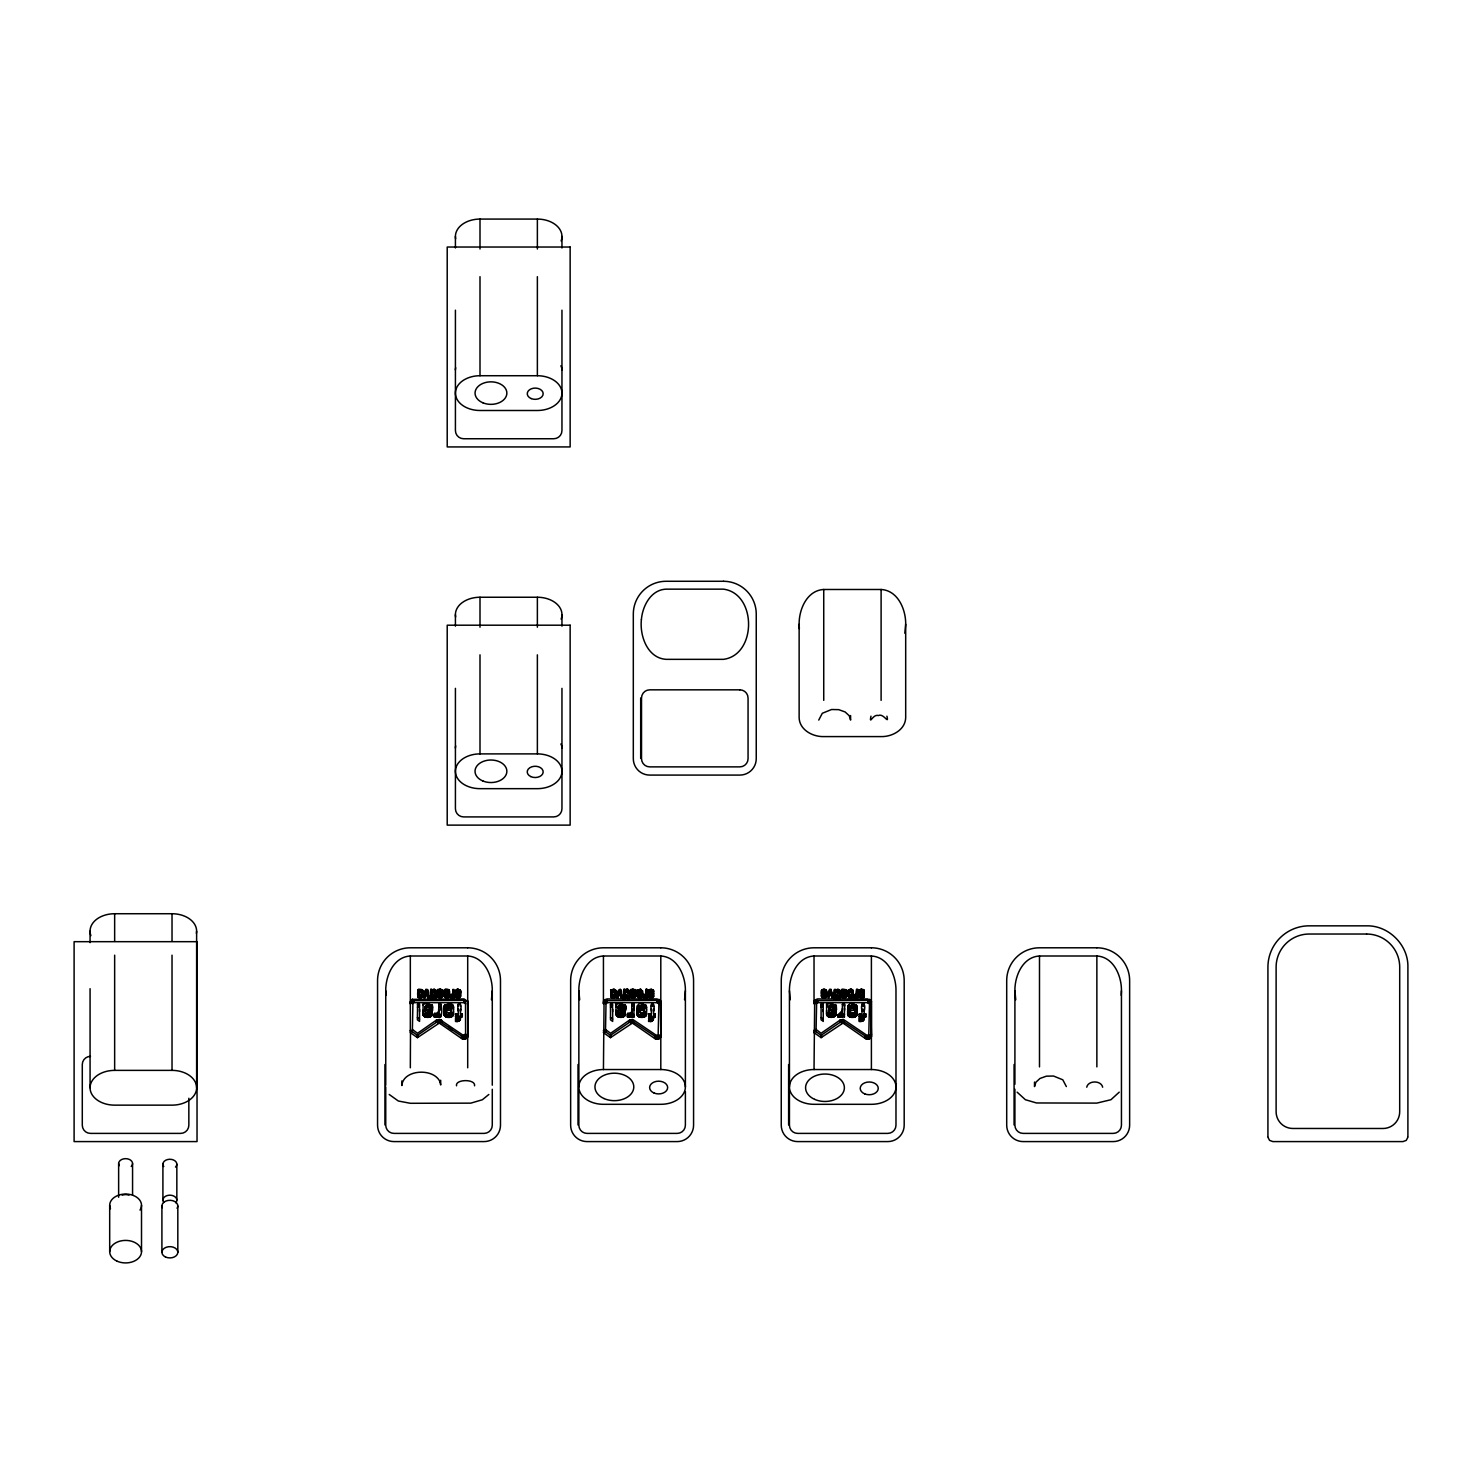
<?xml version="1.0" encoding="UTF-8"?>
<svg xmlns="http://www.w3.org/2000/svg" width="1482" height="1482" viewBox="0 0 1482 1482"><rect width="100%" height="100%" fill="white"/><g stroke="black" fill="none" stroke-linecap="round" stroke-linejoin="round"><path stroke-width="1.5" d="M412.348 1031.713L412.978 1000.628L464.051 1000.35L465.774 1001.536M430.669 989.402L430.632 994.718L430.632 992.384C431.318 1007.964 432.225 991.217 430.688 989.383L431.818 989.42L431.818 994.181L431.688 989.365M452.862 997.071L453.992 997.664C455.104 989.291 452.251 985.975 452.751 995.941M467.738 1001.202L467.756 1036.789L466.46 1038.456L461.532 1038.437L439.32 1023.08L417.424 1037.641L410.329 1032.621L410.329 1001.573L412.015 999.368L463.996 998.924L467.775 1001.573M578.851 1086.917L578.851 990.773C578.61 976.008 586.631 956.909 603.433 956.001L660.805 956.001C677.589 956.909 685.61 976.008 685.388 990.773L685.388 1086.917A24.583 17.376 0 0 1 660.805 1104.312L603.433 1104.312A24.583 17.376 0 0 1 578.851 1086.917A24.583 17.376 0 0 1 603.433 1069.541L604.082 1000.091L606.953 998.924L657.1 998.924L660.879 1001.573M623.774 989.402L623.737 994.718L623.737 992.384C624.422 1007.964 625.33 991.217 623.792 989.383L624.904 989.42L624.922 994.181L624.904 989.42M645.967 997.071C649.95 1000.239 645.281 978.694 645.948 995.589M660.842 1001.202L660.842 1036.789L659.564 1038.456L654.636 1038.437L632.425 1023.08L610.51 1037.641L603.433 1032.621M814.026 1069.541L871.397 1069.541A24.583 17.376 0 0 1 895.98 1086.917A24.583 17.376 0 0 1 871.397 1104.312L814.026 1104.312A24.583 17.376 0 0 1 789.443 1086.917A24.583 17.376 0 0 1 814.026 1069.541L814.692 1000.091L817.545 998.924L867.692 998.924L871.472 1001.573M816.045 1031.713L816.675 1000.628L867.748 1000.35L869.471 1001.536M835.385 989.365L835.515 994.181C836.83 987.253 832.773 988.605 834.329 994.718L834.329 992.384L834.347 997.627L835.737 997.201M856.559 997.071L857.689 997.664L857.726 989.402L856.633 989.383L856.559 991.791L857.726 991.736L857.726 989.402M871.435 1001.202L871.453 1036.789L870.156 1038.456L865.229 1038.437L843.017 1023.08L821.121 1037.641L814.026 1032.621M448.305 992.792C441.969 990.717 447.49 997.497 448.305 993.348M852.002 992.792C845.666 990.717 851.187 997.497 852.002 993.348M437.653 990.254C439.839 986.567 447.064 993.329 438.839 993.088M630.758 990.254C633.888 986.734 639.224 993.255 631.943 993.755M841.35 990.254C844.481 986.734 849.834 993.255 842.536 993.755M449.491 994.941C450.584 998.386 444.026 998.887 444.248 995.589M449.491 992.625C450.584 996.071 444.026 996.571 444.248 993.273M458.309 1011.15C455.956 1000.961 463.144 1001.424 460.457 1011.243L460.457 1008.927L460.476 1014.355M459.476 992.699C457.864 995.626 452.399 993.885 459.698 995.107C463.032 992.329 457.697 986.141 455.4 990.958M642.595 994.941C643.688 998.386 637.112 998.887 637.353 995.589M642.595 992.625C643.688 996.071 637.112 996.571 637.353 993.273M651.413 1011.15C649.06 1000.961 656.248 1001.424 653.562 1011.243L653.562 1008.927L653.581 1014.355M652.562 992.699L651.765 994.644L648.616 994.329L652.802 995.107L653.766 993.644L652.802 991.94M853.187 992.625C854.447 996.923 845.574 995.923 848.538 992.18M862.005 1011.15C859.653 1000.961 866.859 1001.424 864.154 1011.243L864.154 1008.927L864.173 1014.355M863.172 992.699L862.357 994.644L859.208 994.329L863.654 994.941L864.339 993.144L863.117 991.81M422.87 1004.833C428.613 1000.554 440.376 1009.613 425.056 1010.891M438.653 1011.02C438.172 1014.837 431.762 1011.502 434.282 1017.06L438.561 1015.615L438.672 1008.557M452.862 991.643C455.789 996.145 448.361 999.294 452.177 996.645M615.975 1007.149L617.883 1006.204M615.975 1004.833C621.718 1000.554 633.481 1009.613 618.161 1010.891M631.758 1008.557L631.74 1013.336L627.368 1014.744C626.867 1011.724 631.906 1014.466 631.74 1011.02M645.967 991.643C646.43 994.329 641.576 996.608 645.911 994.515M826.567 1007.149L828.475 1006.204M826.567 1004.833C832.328 1000.554 844.073 1009.613 828.753 1010.891M841.961 1014.429L842.369 1008.557M856.54 995.589L856.633 989.383L856.596 997.645M856.559 991.643C856.8 994.589 852.372 996.312 856.559 994.644M417.628 995.682C421.314 1003.592 426.89 987.197 417.628 992.255M610.732 992.255C624.015 989.717 602.211 990.884 614.493 989.402C620.087 992.125 612.122 999.035 610.732 993.366M826.586 993.014L824.122 995.459L821.324 993.366M434.634 996.367C430.91 997.201 436.079 999.257 434.596 995.367C431.595 996.182 437.283 990.791 433.207 989.661M627.72 996.367L626.219 997.238L627.72 997.794M838.33 996.367L836.811 997.238L838.33 997.794M417.387 1007.149C420.091 1007.278 419.925 1001.832 417.387 1004.833M610.473 1007.149C613.196 1007.334 612.881 1001.813 610.473 1004.833M821.084 1007.149L823.232 1006.352L823.066 1003.907L821.084 1004.833M434.634 998.386L435.801 998.738M435.801 996.423L434.634 996.071M627.72 998.386L628.905 998.738M628.905 996.423L627.72 996.071M838.33 998.386L839.497 998.738M839.497 996.423L838.33 996.071M438.672 1006.834L440.821 1006.352L440.839 1010.242M438.672 1004.518C442.803 1000.609 442.71 1021.246 438.672 1016.411M443.878 1013.447C443.433 1018.819 454.029 1018.764 453.492 1013.373M453.492 1011.057C454.14 1016.671 442.933 1016.189 444.081 1011.132M460.457 1017.93C461.68 1020.987 454.844 1023.136 455.771 1020.227M460.457 1015.615C459.05 1021.079 453.566 1019.394 458.309 1015.355M631.758 1006.834L631.962 1003.907L633.907 1004.036L633.944 1010.242M646.597 1013.373C647.134 1018.764 636.538 1018.801 636.982 1013.447M646.597 1011.057C634.037 1028.601 634.722 990.384 646.597 1007.63M653.562 1015.615C653.877 1025.674 645.059 1021.228 651.413 1015.355M653.377 1019.394L653.562 1017.93M842.369 1004.518L844.518 1004.036L844.555 1010.242M857.189 1013.373C857.726 1018.764 847.167 1018.819 847.574 1013.447M857.189 1011.057C844.647 1028.545 845.24 990.421 857.189 1007.63M864.154 1015.615C862.691 1021.079 857.059 1019.431 862.005 1015.355M864.154 1017.93C865.877 1021.876 856.374 1022.302 860.32 1020.209M446.026 1013.91L446.063 1010.224L451.306 1010.261L451.306 1012.688L446.063 1012.539L445.878 1016.837M639.168 1010.224L639.168 1012.539L644.392 1012.577L644.392 1010.261L639.168 1010.224L640.984 1013.614L643.558 1013.225L644.411 1011.261M854.892 1016.967L855.003 1010.261L849.76 1010.224L851.576 1013.614L854.169 1013.225L855.003 1011.261M614.789 993.348C613.974 997.497 608.546 990.717 614.789 992.792C618.716 997.497 611.103 999.739 610.732 995.682M641.41 995.663L640.557 996.96L638.761 996.571M641.41 993.348C635.093 999.331 641.984 983.863 641.169 997.627M825.381 993.348C824.492 997.534 819.157 990.698 825.381 992.792C829.235 997.479 821.769 999.739 821.324 995.682M852.002 991.773L847.945 992.255M438.839 993.755C437.134 986.364 445.674 992.625 438.876 992.236M455.511 1016.374L458.309 1015.874M455.511 1014.058L458.309 1013.558L458.309 1008.834M631.943 991.439C634 987.716 636.408 992.792 632.036 993.088M648.616 1016.374L651.283 1016.004M648.616 1014.058L651.395 1013.558L651.413 1008.834M842.536 991.439C844.61 987.716 847.019 992.792 842.628 993.088M859.208 1016.374L861.709 1016.041M859.208 1014.058L862.005 1013.558L862.005 1008.834M443.878 1012.262L443.952 1011.206M443.878 1009.946L445.508 1006.76M636.982 1012.262L637.056 1011.206M636.982 1009.946L638.131 1007.075M847.574 1012.262L847.611 1011.243M847.574 1009.946L847.778 1008.816L855.003 1008.371M417.628 994.57L417.628 993.366M425.056 1007.575C428.076 1000.072 434.448 1011.836 425.075 1008.964M435.801 998.071C440.135 995.811 430.984 981.936 434.634 993.385M444.248 992.255L448.305 991.773L449.491 994.07M618.161 1007.575C621.347 999.979 627.349 1012.113 618.161 1008.816M628.905 998.071C633.055 995.885 624.218 981.844 627.72 993.385M637.353 994.57L637.742 996.997M637.353 992.255C644.337 993.94 640.724 988.049 637.501 990.921L637.39 996.33M821.324 992.255C828.419 993.959 824.622 988.012 821.38 990.847C821.991 988.327 827.178 988.827 826.586 991.736M828.753 1007.575C831.773 1000.072 838.145 1011.836 828.771 1008.964M839.497 998.071L839.534 994.737C842.017 987.809 833.662 988.513 838.33 993.385M847.945 994.57L849.316 997.608L853.187 996.126M631.943 995.404L630.832 991.699L634.889 993.681M440.839 1014.485L438.672 1014.096M633.944 1014.485L631.758 1014.096M631.758 1016.411L633.944 1016.8M844.555 1016.8L842.369 1016.411M844.555 1014.485L842.369 1014.096M421.685 994.348L421.666 993.218M451.306 1011.261L449.176 1013.669L446.026 1011.595M626.293 991.847L628.516 992.069L628.905 994.2L628.831 990.272M818.749 720.085L822.306 713.287L831.587 709.508L838.738 709.656L845.111 711.953L849.186 715.695L850.594 720.085L850.594 715.565M836.904 991.847L839.108 992.069L839.497 994.2L839.423 990.272M836.885 994.755L836.978 997.682L838.312 989.439M1086.732 1087.214C1088.103 1080.23 1101.293 1080.23 1102.664 1087.214M385.746 1085.194L385.746 990.773C385.524 976.008 393.545 956.909 410.329 956.001L467.701 956.001C484.503 956.909 492.524 976.008 492.283 990.773L492.283 1085.194M456.53 1085.806C455.011 1079.063 475.796 1078.766 474.555 1085.806M492.283 990.773L491.45 999.757M685.388 990.773L684.554 999.757M799.131 624.255C798.909 609.491 806.93 590.392 823.733 589.484L881.105 589.484C897.888 590.392 905.91 609.491 905.687 624.255L905.687 717.751C905.28 729.941 892.034 736.906 881.049 736.591L823.77 736.591C812.784 736.906 799.539 729.941 799.131 717.751L799.131 624.255L799.354 628.794M789.443 1086.917L789.443 990.773C789.221 976.008 797.242 956.909 814.026 956.001L871.397 956.001C888.2 956.909 896.221 976.008 895.98 990.773L895.98 1125.208A8.188 8.188 0 0 1 887.792 1133.397L797.649 1133.397A8.188 8.188 0 0 1 789.443 1125.208L789.443 1091.512M905.687 624.255L904.854 633.259M1014.911 1084.268L1014.911 990.773C1014.67 976.008 1022.691 956.909 1039.493 956.001L1096.865 956.001C1113.649 956.909 1121.67 976.008 1121.448 990.773L1121.448 1084.268M1121.244 995.311L1121.448 990.773M645.911 996.83L643.484 997.553L643.744 994.459M451.306 1008.371C438.783 1010.353 445.211 1008.186 449.917 1007.575C452.862 1012.132 451.899 1003.722 447.953 1005.129C437.542 1009.112 453.677 998.516 453.492 1007.63M644.411 1008.371C628.868 1013.429 641.65 1004.648 644.281 1008.742C647.486 1002.666 638.205 1007.13 637.316 1005.741M455.4 996.034L458.068 997.775L460.661 995.96M458.309 1017.671L458.234 1018.745L458.16 1014.911L455.511 1014.54M442.803 996.145C440.061 1001.239 433.818 993.885 437.653 989.439L437.894 996.738M841.35 994.793C839.534 999.257 848.927 997.479 845.333 996.089M653.766 995.96C653.525 1000.294 645.744 995.293 649.801 996.478M864.358 995.96C864.302 1000.017 856.429 995.867 860.301 996.237M423.945 997.682C422.722 989.105 430.058 985.4 428.261 995.367L426.612 990.661L425.038 997.664L423.833 997.627L425.908 989.476M617.049 997.682C615.827 989.105 623.162 985.4 621.347 995.367L619.717 990.661L618.142 997.664L616.938 997.627L618.994 991.791M455.4 993.273L455.9 992.218M648.486 990.958L651.524 989.291L653.766 991.236M648.486 993.273L650.079 991.699M859.097 990.958L862.135 989.291L864.358 991.236M859.097 993.273L861.746 991.588M462.106 1014.244L460.457 1015.114M655.211 1014.244L653.562 1015.114M653.562 1017.43L655.211 1016.559M865.821 1014.244L864.154 1015.114M864.154 1017.43L865.821 1016.559M455.474 993.477L458.42 992.347L459.476 994.033M814.248 1000.702L814.026 1003.888L814.026 956.001M648.56 1020.968L649.709 1017.893M440.802 995.182L442.933 993.977L442.451 989.68M467.775 1036.529L467.645 1000.869M467.775 1034.214L466.015 1036.363L461.976 1036.363L438.691 1020.783L417.424 1035.325L417.424 1037.641M660.879 1036.529L660.342 1002.554M660.879 1034.214L659.101 1036.363L655.081 1036.363L631.777 1020.783L610.51 1035.325L610.51 1037.641M871.472 1036.529L870.675 1002.258M871.472 1034.214L869.545 1036.437L865.673 1036.363L842.387 1020.783L821.121 1035.325L821.121 1037.641M618.216 1012.817L625.219 1011.113L624.867 1004.555M828.808 1012.817C832.476 1014.373 839.609 1010.131 834.959 1006.593M425.056 1013.206L432.133 1011.113L432.04 1004.777M465.774 1034.121L462.847 1035.047L439.598 1019.357L436.43 1020.079L417.516 1033.287L412.348 1029.397M847.667 1014.725L847.926 1005.741M845.481 993.681L842.536 992.106M429.854 1014.929C430.28 1008.056 434.411 1015.448 428.039 1015.04C425.278 1015.485 422.129 1013.355 422.87 1010.298M422.87 1012.614C421.462 1018.245 431.873 1019.042 432.096 1014.281M615.975 1012.614C614.567 1018.245 624.978 1019.042 625.2 1014.281M828.753 1011.224C828.864 1017.393 837.089 1008.983 835.348 1013.595C832.588 1016.448 825.604 1015.133 826.567 1010.298M826.567 1012.614C825.233 1019.246 838.182 1018.819 835.978 1012.058M1407.863 1137.324L1406.233 1140.38L1402.991 1141.585L1272.834 1141.585L1269.592 1140.38L1267.962 1137.324M618.142 997.664L619.68 992.959L621.199 997.645L622.459 997.59L622.459 995.33M830.309 992.977L831.81 997.645L833.014 997.682L830.92 989.402L829.679 989.383C824.344 997.812 830.42 1001.091 830.29 990.624L828.734 997.664M417.702 994.385L420.795 995.441L422.87 993.811M614.845 997.516L615.975 996.126M826.567 996.126L825.455 997.516M653.506 1016.43L651.969 1018.782L648.56 1018.653M842.35 1011.02C838.201 1012.743 836.311 1020.209 842.258 1015.615M603.841 1000.387L603.433 1003.888L603.433 956.001M434.282 1017.06L434.578 1013.225M837.83 1016.948L838.164 1015.67M422.611 996.83C429.095 986.956 410.736 988.716 421.685 991.199M449.491 991.736C448.935 986.919 439.969 989.828 448.305 991.31M610.88 993.236L611.325 992.18M637.501 990.921L640.78 989.328L642.595 991.736M638.464 993.236L637.39 993.162L637.945 989.865M848.186 996.793C843.147 991.866 852.446 985.604 853.187 991.736M465.774 1003.851L464.051 1002.666L413.923 1002.666L412.348 1003.777L412.348 1001.462M634.741 996.089C638.742 997.868 627.349 998.423 632.758 995.422C636.964 996.126 636.074 991.625 635.204 989.513M829.16 1006.074L828.753 1009.89L828.771 1006.889M452.751 993.625L450.38 995.237L452.825 994.515M854.336 994.459L854.077 997.553L856.559 996.978M425.13 997.59L426.575 992.959C428.539 1006.686 430.095 989.531 429.317 997.682L427.224 991.717M460.457 1017.43C462.847 1018.115 463.236 1012.836 460.494 1013.614M411.274 1002.147L410.329 1003.888L410.329 956.001M459.476 991.717L458.42 990.032L455.474 991.162M652.562 994.033C652.21 989.198 645.985 997.719 648.82 990.069M863.172 994.033L862.116 992.347L859.171 993.477M615.975 1010.298C615.011 1015.133 621.977 1016.448 624.737 1013.595C626.478 1008.983 618.253 1017.393 618.161 1011.224M658.86 1001.536L657.137 1000.35L606.082 1000.628L605.471 1032.083L605.434 1029.397L610.621 1033.287L629.535 1020.079L632.684 1019.357L655.952 1035.047L658.156 1035.103L658.99 999.276M847.685 1006.611L852.798 1005.074L855.003 1007.482M854.892 1006.426L855.003 1009.798L852.798 1007.389L847.889 1009.038L848.334 1007.464M623.533 999.238L625.145 999.238M834.125 996.923L835.626 996.701L835.737 999.516M834.125 999.238L835.737 999.238M432.04 997.201L430.428 997.201M625.145 997.201L623.533 997.201M869.471 1003.851L867.748 1002.666L817.619 1002.666L816.045 1003.777L816.119 1001.221M418.776 989.531L417.683 993.162L418.758 993.236M445.397 991.847L444.304 993.162L445.378 993.236M821.676 992.44L821.676 990.124M430.428 1006.278C429.78 1013.225 431.966 1007.649 428.298 1007.389C424.871 1006.76 424.352 1012.799 425.223 1006.445M623.311 1005.87L623.514 1008.594L619.958 1007.556L618.161 1009.89L618.309 1006.445M828.92 1008.779C830.513 1005.037 836.163 1010.854 833.921 1005.87M438.931 993.088L440.784 992.329L440.876 989.272M421.592 994.052C419.295 996.83 416.701 990.458 421.685 992.792M453.992 997.664L454.048 993.662L454.048 995.256L452.862 994.737M857.689 997.664L857.745 993.662L857.745 995.256L856.559 994.737M434.282 1014.744L438.672 1013.355M631.665 1015.615L628.09 1017.263L627.368 1014.744M1119.225 1092.16L1110.944 1099.718L1096.81 1103.108L1036.474 1102.96L1025.396 1099.718L1017.115 1092.16M488.838 1094.476L482.354 1099.755L470.813 1103.145L410.366 1103.293L398.343 1101.015L389.21 1094.476M452.862 991.791L454.029 991.736L453.9 989.365M645.967 991.791L647.134 991.736L647.134 989.402M429.854 1012.614L426.76 1013.595L425.056 1011.224M627.664 1015.541L627.368 1017.06L627.553 1013.355M425.908 991.791L425.964 989.383M829.605 989.476C831.032 993.662 824.752 999.35 828.827 995.274M816.045 1029.397L821.065 1033.287L840.127 1020.079L843.295 1019.357L866.544 1035.047L868.767 1035.103L869.582 999.276M652.562 991.717L651.506 990.032L648.505 991.087M658.86 1003.851L657.137 1002.666L607.027 1002.666L605.453 1003.777L605.656 1000.998M425.038 995.348L423.833 995.311M618.216 995.274L616.938 995.311M627.72 989.439C627.831 996.941 625.552 992.903 627.831 999.183M421.462 996.571L419.147 996.682M448.083 996.571L445.841 996.738M614.567 996.571L612.251 996.682M824.992 996.738L822.843 996.682M851.613 996.738L849.353 996.571M852.002 991.31L850.798 990.013L848 990.847M845.425 991.699C849.408 993.107 842.98 996.441 842.536 993.311M837.83 1014.633L842.369 1013.355M422.259 997.219L422.463 994.718L422.018 997.367M435.727 999.164L435.819 995.385M628.813 999.164L628.979 995.367M839.423 999.164L839.59 995.367M441.34 996.626L439.246 996.719M634.444 996.626L632.351 996.719M845.055 996.626L842.943 996.719M643.67 996.849L645.281 996.645M854.262 996.849L855.874 996.645M459.105 996.701L456.901 996.682M652.21 996.701L650.005 996.682M862.802 996.701L860.597 996.682M863.172 991.717L862.116 990.032L859.171 991.162M418.813 995.089L421.685 995.107M445.415 995.089L448.305 995.107M611.899 995.089L614.789 995.107M638.52 995.089L641.41 995.107M822.51 995.089L825.381 995.107M849.112 995.089L852.002 995.107M622.403 997.682L620.328 989.402M833.051 995.33L831.81 995.33L830.309 990.661M833.014 997.682L830.92 989.402M842.461 989.383L841.591 994.403L845.574 995.107L846.63 993.977L844.499 995.182L844.499 992.866M465.848 1036.437L466.015 1038.678M625.145 999.516L624.459 996.441L623.533 999.516M658.249 1036.64L658.434 1038.919M449.768 1015.874L447.879 1015.948M642.855 1015.874L640.984 1015.948M853.465 1015.874L851.576 1015.948M428.52 1015.911L426.76 1015.911M621.606 1015.911L619.847 1015.911M832.217 1015.911L830.457 1015.911M437.69 993.922C442.396 996.46 443.544 994.329 438.839 993.311M612.585 991.643L613.641 991.588M823.195 991.643L824.233 991.588M849.797 991.643L850.853 991.588M645.967 994.737L647.097 995.348L647.152 993.662L647.097 997.664M653.562 1006.426L651.45 1006.315L651.561 1003.925M864.154 1006.426L862.042 1006.315L862.154 1003.925M455.622 238.732A24.583 17.376 0 0 1 480.001 219.077L537.373 219.077A24.583 17.376 0 0 1 561.122 240.955M480.001 375.724L537.373 375.724A24.583 17.376 0 0 1 561.956 393.101A24.583 17.376 0 0 1 537.373 410.495L480.001 410.495A24.583 17.376 0 0 1 455.419 393.101A24.583 17.376 0 0 1 480.001 375.724L480.001 276.671M455.622 616.901A24.583 17.376 0 0 1 480.001 597.246L537.373 597.246A24.583 17.376 0 0 1 561.122 619.143M480.001 753.893L537.373 753.893A24.583 17.376 0 0 1 561.956 771.27A24.583 17.376 0 0 1 537.373 788.665L480.001 788.665A24.583 17.376 0 0 1 455.419 771.27A24.583 17.376 0 0 1 480.001 753.893L480.001 654.84M90.902 935.605A24.583 17.376 0 0 1 114.651 913.727L172.023 913.727A24.583 17.376 0 0 1 196.402 933.382M603.433 1069.541L660.805 1069.541A24.583 17.376 0 0 1 685.388 1086.917M90.069 1087.751A24.583 17.376 0 0 1 114.651 1070.374L172.023 1070.374A24.583 17.376 0 0 1 196.624 1087.751A24.583 17.376 0 0 1 172.023 1105.146L114.651 1105.146A24.583 17.376 0 0 1 90.069 1087.751L90.069 988.698M836.978 995.367L838.293 995.367L838.442 999.183M855.003 1012.688L849.76 1012.539L849.76 1010.224M859.208 1014.54L861.857 1014.911L862.005 1017.671M859.43 1013.725L859.245 1017.078L862.005 1017.412M648.616 1014.54L651.265 1014.911L651.413 1017.671M648.838 1013.725L648.653 1017.078L651.413 1017.412M455.604 1013.781L455.548 1017.078L458.309 1017.412M865.821 1013.947L864.191 1013.614M655.211 1013.947L653.599 1013.614M838.33 991.069L836.904 989.661M627.72 991.069L626.293 989.661M419.239 1003.888L419.369 1006.241M621.199 995.33L621.347 997.682M446.415 1014.725L446.545 1017.078M645.985 995.33L646.115 997.682L646.022 989.383M452.899 997.645L452.936 989.383M434.967 991.847L435.801 994.2L435.56 989.902M460.457 1006.426L460.161 1003.888M837.015 992.421L836.904 989.457M434.652 999.127L434.634 995.478M864.191 1015.93L865.821 1016.263M653.599 1015.93L655.211 1016.263M460.494 1015.93L462.106 1016.263M630.758 994.793L631.832 997.479M848 993.162L848.297 990.124M435.263 989.643L435.412 992.069M821.084 1017.541L823.251 1019.079M814.026 1030.286L821.121 1035.325M610.491 1017.541L612.659 1019.079M603.433 1030.286L610.51 1035.325M448.657 1027.341L452.214 1029.842M417.387 1017.541L419.554 1019.079M410.329 1030.286L417.424 1035.325M855.707 1006.815L857.189 1009.964M648.597 1021.468L648.875 1017.912M612.474 1003.907L612.659 1011.669M455.511 1021.468L455.53 1018.004M450.38 997.553L450.639 994.459M646.597 1009.964L645.522 1004.815M460.161 989.939L460.661 991.236M434.356 990.309L434.578 992.996M417.868 994.478L418.22 997.182M453.492 1009.964L452.788 1005.148M834.125 997.201L835.403 997.571L834.385 989.383M440.08 1081.99C433.948 1067.614 403.141 1069.263 401.863 1085.528L401.863 1080.915M642.428 992.699L642.595 994.07M615.827 990.384L615.975 991.736M440.024 1081.879L440.691 1084.972L440.673 1080.248M644.281 1006.426L644.411 1007.482M615.919 992.94L615.975 994.07M422.815 992.94L422.889 994.07M1015.744 999.757L1014.911 990.773M790.277 999.757L789.443 990.773M579.684 999.757L578.851 990.773M840.387 995.052L840.238 997.053M626.293 991.977L626.293 989.457M385.746 990.773L385.95 995.311M1066.355 1086.584L1062.798 1079.804L1053.498 1076.025L1046.348 1076.173L1039.975 1078.47L1035.918 1082.212L1034.51 1086.584L1034.51 1082.064M631.943 993.311C633.222 996.015 638.575 994.329 633.907 992.866M853.187 994.07L852.91 990.161M826.586 994.07L826.289 990.161M823.251 1011.669L823.066 1003.907L822.936 1006.204M419.536 1004.018L419.554 1011.669M1407.9 1136.675L1407.9 967.079C1408.437 945.053 1388.69 925.305 1366.645 925.842L1308.143 925.842A41.292 41.292 0 0 0 1267.925 967.079L1267.925 1136.675M1121.448 1084.768L1121.448 1125.208A8.188 8.188 0 0 1 1113.241 1133.397L1023.099 1133.397A8.188 8.188 0 0 1 1014.911 1125.208L1014.911 1089.27M1096.865 956.001L1096.865 1066.892M1039.493 956.001L1039.493 1066.892M1014.077 1064.521L1014.077 1124.968M886.903 716.177C889.181 725.402 883.68 712.879 878.4 715.547C872.842 713.713 869.063 725.865 870.971 716.177M881.105 589.484L881.105 700.375M871.397 956.001L871.397 1069.541M870.953 1000.22L871.175 1002.851M871.138 1035.233L870.879 1037.882M870.545 1035.862L870.545 1038.178M870.156 1036.14L870.156 1038.456M869.712 1036.363L869.712 1038.678M869.545 1036.437L869.545 1038.752M869.193 1000.906L869.193 1003.24M869.082 1034.899L869.026 1038.919M868.711 1000.572L868.971 1003.036M868.841 1036.64L868.841 1038.975M868.415 1000.461L868.415 1002.777M868.1 1000.369L868.1 1002.684M868.304 1036.752L868.304 1039.067M867.748 1000.35L867.748 1002.666M867.748 1036.77L867.748 1039.104M867.211 1036.752L867.211 1039.067M866.674 1036.678L866.674 1038.993M866.155 1036.548L866.155 1038.863M865.673 1013.762L865.747 1017.115M865.673 1036.363L865.673 1038.678M865.544 1014.874L865.544 1017.189M865.229 1036.122L865.229 1038.437M864.469 1014.874L864.469 1017.189M864.173 990.347L864.191 996.682M864.21 1014.966L864.099 1018.764M863.858 989.939L864.043 992.458M864.043 994.57L863.876 997.09M863.858 1003.888L863.858 1006.204M863.969 1017.078L863.969 1019.394M863.654 989.772L863.654 992.088M863.654 994.941L863.654 997.275M863.765 1017.634L863.58 1020.246M863.395 989.624L863.395 997.423M863.302 1018.264L863.302 1020.579M863.117 989.494L863.098 993.051M863.117 995.237L863.117 997.553M862.969 1018.542L862.969 1020.857M862.617 990.198L862.82 992.662M862.82 995.33L862.82 997.645M862.561 1018.782L862.561 1021.098M862.376 990.106L862.376 992.421M862.487 995.404L862.487 997.719M862.116 990.032L862.116 992.347M862.154 995.441L862.154 997.757M862.098 1018.949L862.098 1021.283M861.746 989.272L861.82 992.329M861.764 995.459L861.764 997.775M861.857 1014.911L861.764 1019.301M861.357 989.272L861.413 992.347M861.542 1019.097L861.542 1021.413M861.005 989.328L861.135 992.403M861.246 995.441L861.246 997.757M860.894 990.18L860.894 992.495M860.783 995.367L860.783 997.682M860.912 1019.19L860.912 1021.506M860.672 989.383L860.412 992.884M860.375 989.476L860.375 997.553M859.838 989.735L859.838 992.051M859.912 995.033L859.912 997.349M859.893 1019.227L859.893 1021.561M859.597 989.902L859.597 992.218M859.616 994.83L859.616 997.145M859.523 1014.874L859.523 1017.189M859.467 1017.912L859.467 1020.227M859.43 990.069L859.375 996.904M859.227 1018.004L859.245 1021.506M859.115 990.68L859.115 996.367M857.115 1006.352L856.985 1015.096M856.726 995.367L856.726 997.682M856.763 1005.518L856.985 1008.242M856.855 1013.095L856.855 1015.411M856.485 1005.148L856.485 1007.464M856.596 1013.466L856.596 1015.781M856.281 994.811L856.077 997.349M856.133 1004.815L856.133 1007.13M856.263 1013.818L856.263 1016.133M855.818 995.2L855.818 997.534M855.855 1014.133L855.855 1016.467M855.688 995.274L855.54 997.645M855.392 995.367L855.225 997.719M855.392 1014.41L855.392 1016.745M854.873 995.422L854.873 997.738M854.558 995.404L854.558 997.719M854.762 1006.185L854.762 1008.501M854.799 1010.094L854.799 1012.41M854.466 1005.796L854.466 1008.112M854.336 1014.818L854.336 1017.134M854.095 995.107L854.169 997.608M854.04 1005.463L854.04 1007.779M853.632 1005.259L853.632 1007.575M853.725 1014.948L853.725 1017.263M853.039 990.384L853.058 996.608M853.15 1005.129L853.15 1007.445M853.076 1015.022L853.076 1017.337M852.928 994.515L852.78 997.034M852.798 1005.074L852.798 1007.389M852.576 994.885L852.576 997.219M852.335 995.052L852.057 997.516M852.335 1005.055L852.335 1007.371M852.187 1015.04L852.187 1017.356M851.742 990.439L851.779 997.627M851.557 990.272L851.557 992.588M851.446 995.385L851.446 997.701M851.65 1005.129L851.65 1007.445M851.483 1015.003L851.483 1017.319M851.39 989.328L851.335 992.477M851.038 989.291L851.094 992.384M851.113 995.441L851.113 997.757M851.038 1005.315L851.038 1007.63M850.835 1014.911L850.835 1017.226M850.742 995.459L850.742 997.775M850.52 1005.63L850.52 1007.945M850.298 989.272L850.427 992.329M850.353 995.459L850.353 997.775M850.242 1014.762L850.242 1017.078M850.094 990.05L850.094 992.384M849.983 995.422L849.983 997.738M850.094 1006.056L850.094 1008.371M850.112 1010.076L850.112 1017.041M849.816 990.161L849.816 992.477M849.631 995.367L849.631 997.682M849.816 1006.593L849.649 1009.057M849.575 1014.522L849.575 1016.837M849.557 990.309L849.557 992.625M849.316 995.274L849.316 997.608M849.167 992.755L849.019 997.479M849.093 1014.262L849.093 1016.578M848.76 995.033L848.76 997.349M848.667 1013.947L848.667 1016.282M848.334 994.681L848.519 997.182M848.334 1005.148L848.204 1007.63M848.297 1013.614L848.297 1015.93M847.797 1012.854L848.019 1015.559M846.5 990.013L846.481 996.349M846.333 989.828L846.185 996.941M846.148 989.68L846.148 991.995M846.111 992.329L846.018 997.127M845.796 989.513L845.796 991.828M845.852 992.477L845.574 997.423M845.259 990.347L845.388 993.922M845.314 995.219L845.314 997.534M845.092 990.217L845.036 997.627M844.814 990.087L844.814 992.403M844.888 992.81L844.74 997.701M844.481 990.013L844.481 992.329M844.518 1004.036L844.518 1006.352L844.277 1003.888M844.555 1007.927L844.351 1017.171M844.092 990.013L844.092 992.329M844.092 992.903L844.258 997.775M843.777 990.032L843.777 992.366M843.721 995.459L843.721 997.775M843.98 1021.098L843.98 1023.432M843.48 990.106L843.48 992.44M843.61 1020.913L843.61 1023.228M843.202 990.217L843.202 992.532M843.351 995.422L843.351 997.738M842.962 990.365L842.962 992.699M843.017 995.367L843.017 997.682M843.017 1020.765L843.017 1023.08M842.536 989.661L842.702 997.59M842.665 1014.874L842.665 1017.189M842.165 995.015L842.424 997.479M842.369 1004.074L842.406 1017.06M842.387 1020.783L842.387 1023.099M841.943 994.83L841.943 997.145M841.961 1012.113L841.961 1016.041M842.109 1020.839L842.109 1023.154M841.591 994.403L841.739 996.941M841.572 1012.577L841.683 1016.374M841.813 1020.95L841.813 1023.265M841.424 989.383L841.48 996.497M841.368 1014.336L841.368 1016.652M841.498 1021.117L841.498 1023.432M841.035 1014.577L841.035 1016.893M840.942 1019.653L840.942 1021.987M840.646 1014.744L840.646 1017.078M840.516 1019.857L840.516 1022.172M840.238 1014.874L840.238 1017.189M840.127 1020.079L840.127 1022.395M839.775 1014.948L839.775 1017.282M839.108 989.754L839.349 992.384M839.294 1014.985L839.294 1017.3M838.96 989.643L838.96 991.958M838.664 989.513L838.664 991.847M838.701 1014.948L838.701 1017.263M837.904 989.383L838.071 992.625M837.978 1014.744L837.978 1017.06M837.589 990.124L837.589 992.44M837.478 989.365L837.478 991.68M836.348 1005.852L836.385 1009.946M836.181 1005.407L836.181 1007.723M836.218 1008.131L836.052 1010.798M835.737 1004.777L835.941 1007.334M835.829 1008.797L835.829 1011.113M835.792 1011.965L835.885 1015.022M835.403 999.887L835.515 995.256L834.403 995.348L834.236 999.72M835.477 1004.555L835.477 1006.871M835.552 1009.075L835.552 1011.391M835.663 1013.169L835.663 1015.485M835.07 996.441L835.107 999.979M835.237 1009.335L835.237 1011.65M835.348 1013.595L835.348 1015.911M834.885 1009.557L834.885 1011.873M834.922 1013.984L834.922 1016.3M834.737 996.441L834.737 999.979M834.347 1009.816L834.347 1012.132M834.403 1014.318L834.403 1016.633M833.644 1005.593L833.644 1007.908M833.755 1010.02L833.81 1016.93M833.199 1005.315L833.199 1007.63M833.125 1010.187L833.125 1012.502M833.18 1014.818L833.18 1017.134M832.643 1005.129L832.643 1007.464M832.439 1010.298L832.439 1012.614M832.476 1014.966L832.476 1017.282M831.995 1005.055L831.995 1007.389M831.81 995.33L831.958 997.682M831.735 1015.04L831.735 1017.356M831.495 1010.372L831.495 1012.688M831.217 1005.092L831.217 1007.408M830.92 1015.04L830.92 1017.356M830.568 1005.222L830.568 1007.556M830.253 1014.985L830.253 1017.3M829.976 1005.463L829.976 1007.779M829.624 1014.874L829.624 1017.189M829.457 1005.778L829.457 1008.112M829.049 1010.391L829.049 1012.706M829.068 1014.707L829.068 1017.023M828.808 1010.502L828.753 1013.206M828.531 1014.485L828.531 1016.8M828.067 1014.207L828.067 1016.541M827.641 1013.892L827.641 1016.207M827.289 1013.521L827.289 1015.837M826.771 1003.907L826.771 1006.241M826.789 1012.688L827.012 1015.448M826.419 990.384L826.437 996.608M826.586 1004.092L826.66 1014.522M826.326 994.515L826.159 997.034M825.956 994.885L825.956 997.219M825.715 995.052L825.715 997.367M824.937 990.272L825.122 992.755M825.159 995.293L825.159 997.627M824.714 990.143L824.714 992.477M824.844 995.385L824.844 997.701M824.418 989.291L824.474 992.384M824.492 995.441L824.492 997.757M824.196 990.013L824.196 992.329M824.122 995.459L824.122 997.775M823.733 589.484L823.733 700.375M823.677 989.272L823.807 992.329M823.733 995.459L823.733 997.775M823.473 990.05L823.473 992.384M823.362 995.422L823.362 997.738M823.195 990.161L823.195 992.477M823.251 1009.335L823.251 1021.394L821.084 1019.857L821.084 1004.074M822.936 990.309L822.936 992.625M823.01 995.367L823.01 997.682M822.547 992.755L822.695 997.608M822.139 995.033L822.139 997.349M821.917 994.867L821.917 997.182L821.565 994.478M821.547 1035.047L821.547 1037.363M821.38 990.847L821.436 996.571M821.287 1003.907L821.287 1006.222M817.619 1000.35L817.619 1002.666M817.379 1000.387L817.379 1002.703M817.064 1000.461L816.952 1002.814M816.675 1000.628L816.675 1002.943M816.434 1000.795L816.249 1003.314M814.211 1030.435L814.211 1032.769M788.628 1064.521L788.628 1124.968M685.388 1091.512L685.388 1125.208A8.188 8.188 0 0 1 677.2 1133.397L587.039 1133.397A8.188 8.188 0 0 1 578.851 1125.208L578.851 1091.512M660.805 956.001L660.805 1069.541M660.342 1000.22L660.564 1002.851M660.546 1035.233L660.546 1037.548M660.287 1035.566L660.287 1037.882M659.953 1035.862L659.953 1038.178M659.564 1036.14L659.564 1038.456M658.582 1000.906L658.749 1003.444M658.693 1034.658L658.471 1037.215M658.378 1000.721L658.378 1003.036M658.119 1000.572L658.119 1002.888M657.823 1000.461L657.823 1002.777M657.693 1036.752L657.693 1039.067M657.489 1000.369L657.489 1002.684M657.137 1000.35L657.137 1002.666M657.156 1036.77L657.156 1039.104M656.6 1036.752L656.6 1039.067M656.081 1036.678L656.081 1038.993M655.563 1036.548L655.563 1038.863M655.063 1013.762L655.137 1017.115M655.081 1036.363L655.081 1038.678M654.933 1014.874L654.933 1017.189M654.636 1036.122L654.636 1038.437M653.877 1014.874L653.877 1017.189M653.581 990.347L653.581 996.682M653.599 1014.966L653.543 1018.319M653.266 989.939L653.451 992.458M653.451 994.57L653.266 997.09M653.266 1003.888L653.266 1006.204M653.043 989.772L653.043 992.088M653.043 994.941L653.043 997.275M653.154 1017.634L652.988 1020.246M652.802 995.107L652.802 997.423M652.71 1018.264L652.71 1020.579M652.376 990.532L652.525 997.553M652.376 1018.542L652.376 1020.857M652.006 990.198L652.21 992.662M652.228 995.33L652.228 997.645M651.969 1018.782L651.969 1021.098M651.784 990.106L651.784 992.421M651.895 995.404L651.895 997.719M651.506 990.032L651.506 992.347M651.543 995.441L651.543 997.757M651.487 1018.949L651.487 1021.283M651.135 989.272L651.209 992.329M651.172 995.459L651.172 997.775M651.265 1014.911L651.154 1019.301M650.765 989.272L650.802 992.347M650.931 1019.097L650.931 1021.413M650.542 990.087L650.542 992.403M650.654 995.441L650.654 997.757M650.283 990.18L650.283 992.495M650.19 995.367L650.19 997.682M650.32 1019.19L650.32 1021.506M650.005 990.365L649.82 992.884M649.764 989.476L649.764 997.553M649.487 989.587L649.227 992.051M649.301 995.033L649.301 997.349M649.283 1019.227L649.283 1021.561M649.005 989.902L649.005 992.218M649.005 994.83L649.005 997.145M648.912 1014.874L648.912 1017.189M648.616 994.329L648.783 996.904M648.505 990.68L648.523 996.367M647.004 989.365L647.004 991.68M646.523 1006.352L646.467 1014.892M646.171 1005.518L646.374 1008.242M646.393 1012.78L646.245 1015.411M645.874 1005.148L645.874 1007.464M645.985 1013.466L645.985 1015.781M645.689 994.811L645.689 997.127M645.67 1013.818L645.67 1016.133M645.467 995.033L645.226 997.534M645.263 1014.133L645.263 1016.467M645.096 995.274L644.948 997.645M644.781 995.367L644.633 997.719M644.8 1014.41L644.8 1016.745M644.281 995.422L644.281 997.738M644.281 1014.651L644.281 1016.967M643.948 995.404L643.948 997.719M644.17 1006.185L644.17 1008.501M644.207 1010.094L644.207 1012.41M643.873 1005.796L643.873 1008.112M643.725 1014.818L643.725 1017.134M643.484 995.107L643.558 997.608M643.447 1005.463L643.447 1007.779M643.021 1005.259L643.021 1007.575M643.132 1014.948L643.132 1017.263M642.521 990.606L642.466 996.608M642.54 1005.129L642.54 1007.445M642.466 1015.022L642.466 1017.337M642.336 994.515L642.169 997.034M642.188 1005.074L642.188 1007.389M641.965 994.885L641.965 997.219M641.725 995.052L641.725 997.367M641.743 1005.055L641.743 1007.371M641.576 1015.04L641.576 1017.356M640.965 990.272L641.132 992.755M641.002 994.403L640.854 997.701M641.058 1005.129L641.058 1007.445M640.891 1015.003L640.891 1017.319M640.687 698.003L640.687 758.451M640.78 989.328L640.743 992.477M640.243 989.272L640.483 992.384M640.502 995.441L640.502 997.757M640.446 1005.315L640.446 1007.63M640.243 1014.911L640.243 1017.226M640.205 990.013L640.205 992.329M640.131 995.459L640.131 997.775M639.705 989.272L639.816 992.329M639.742 995.459L639.742 997.775M639.928 1005.63L639.928 1007.945M639.502 990.05L639.502 992.384M639.372 995.422L639.372 997.738M639.502 1006.056L639.502 1008.371M639.502 1010.076L639.39 1012.391M639.205 990.161L639.205 992.477M639.038 995.367L639.038 997.682M639.224 1006.593L639.057 1009.057M638.964 990.309L638.964 992.625M638.705 995.274L638.705 997.608M638.983 1014.522L638.983 1016.837M638.575 992.755L638.427 997.479M638.501 1014.262L638.501 1016.578M638.168 995.033L638.168 997.349M637.927 994.867L637.927 997.182M638.057 1013.947L638.057 1016.282M637.705 990.124L637.501 993.236M637.723 1005.148L637.593 1007.63M637.705 1013.614L637.705 1015.93M637.204 1012.854L637.408 1015.559M637.13 1006.241L637.056 1014.725M636.019 990.235L636.037 993.977M635.741 989.828L635.722 996.756M635.537 989.68L635.537 991.995M635.519 992.329L635.408 997.127M635.259 992.477L635.204 997.275M634.796 990.495L634.704 997.534M634.5 990.217L634.426 997.627M634.222 990.087L634.222 992.403M634.277 992.81L634.129 997.701M633.888 990.013L633.888 992.329M633.907 1004.036L633.907 1006.352L633.685 1003.888M633.944 1007.927L633.944 1017.004M633.499 990.013L633.499 992.329M633.481 992.903L633.648 997.775M633.74 1014.855L633.74 1017.171M633.24 989.309L633.166 992.366M633.388 1021.098L633.388 1023.432M632.907 989.383L632.87 992.44M633.11 995.459L633.11 997.775M633.018 1020.913L633.018 1023.228M632.61 989.476L632.61 992.532M632.758 995.422L632.758 997.738M632.332 989.606L632.351 992.699M632.425 995.367L632.425 997.682M632.425 1020.765L632.425 1023.08M632.11 997.59L631.925 989.42L631.869 991.699M632.054 1014.874L632.054 1017.189M631.777 1004.074L631.814 1017.06M631.777 1020.783L631.777 1023.099M631.332 994.83L631.573 997.33M631.517 1020.839L631.517 1023.154M630.98 994.403L631.147 996.941M631.091 1014.058L631.091 1016.374M631.202 1020.95L631.202 1023.265M630.832 989.383L630.869 996.497M630.776 1014.336L630.776 1016.652M630.906 1021.117L630.906 1023.432M630.424 1014.577L630.424 1016.893M630.054 1014.744L630.054 1017.078M630.35 1019.653L630.35 1021.987M629.924 1019.857L629.924 1022.172M629.628 994.737L629.72 997.664M629.628 1014.874L629.628 1017.189M629.535 1020.079L629.535 1022.395M629.183 1014.948L629.183 1017.282M628.757 992.384L628.516 989.754L628.349 991.958M628.701 1014.985L628.701 1017.3M628.072 989.513L628.072 991.847M628.09 1014.948L628.09 1017.263M627.294 989.383L627.46 992.625M626.979 990.124L627.257 992.514M626.886 989.365L626.886 991.68M626.386 995.367L626.386 997.682M626.293 994.755L626.238 997.645M625.737 1005.852L625.774 1009.946M625.571 1005.407L625.571 1007.723M625.626 1008.131L625.441 1010.798M625.126 1004.777L625.348 1007.334M625.219 1008.797L625.219 1011.113M625.2 1011.965L625.274 1015.022M624.811 999.887C626.423 993.977 622.347 993.94 623.848 999.887M624.959 1009.075L624.959 1011.391M625.071 1013.169L625.071 1015.485M624.793 989.365L624.793 991.68M624.756 996.515L624.515 999.979M624.644 1009.335L624.644 1011.65M624.737 1013.595L624.737 1015.911M624.459 996.441L624.459 998.757M624.293 1009.557L624.293 1011.873M624.33 1013.984L624.33 1016.3M624.126 996.441L624.126 999.979M623.755 1009.816L623.755 1012.132M623.811 1014.318L623.811 1016.633M623.051 1005.593L623.051 1007.908M623.162 1010.02L623.218 1016.93M622.588 1005.315L622.588 1007.63M622.533 1010.187L622.533 1012.502M622.588 1014.818L622.588 1017.134M622.032 1005.129L622.032 1007.464M621.829 1010.298L621.829 1012.614M621.884 1014.966L621.884 1017.282M621.384 1005.055L621.384 1007.389M621.143 1015.04L621.143 1017.356M620.884 1010.372L620.884 1012.688M620.606 1005.092L620.606 1007.408M620.31 1015.04L620.31 1017.356M619.958 1005.222L619.958 1007.556M619.643 1014.985L619.643 1017.3M619.365 1005.463L619.365 1007.779M619.031 1014.874L619.031 1017.189M618.846 1005.778L618.846 1008.112M618.55 1006.074L618.55 1008.39M618.439 1010.391L618.439 1012.706M618.457 1014.707L618.457 1017.023M618.216 1010.502L618.161 1013.206M617.938 1014.485L617.938 1016.8M617.475 1014.207L617.475 1016.541M617.049 1013.892L617.049 1016.207M616.697 1013.521L616.697 1015.837M616.16 1003.907L616.16 1006.241M616.197 1012.688L616.401 1015.448M615.919 990.606L615.919 996.386M615.975 1004.092L616.049 1014.522M615.845 994.292L615.549 997.034M615.345 994.885L615.345 997.219M615.123 995.052L615.123 997.367M614.345 990.272L614.53 992.755M614.548 995.293L614.548 997.627M614.159 989.328L614.122 992.477M614.233 995.385L614.233 997.701M613.826 989.291L613.863 992.384M613.9 995.441L613.9 997.757M613.585 990.013L613.585 992.329M613.511 995.459L613.511 997.775M613.085 989.272L613.215 992.329M613.122 995.459L613.122 997.775M612.881 990.05L612.881 992.384M612.585 990.161L612.585 992.477M612.751 995.422L612.751 997.738M612.659 1009.335L612.659 1021.394L610.491 1019.857L610.491 1004.074M612.344 990.309L612.344 992.625M612.418 995.367L612.418 997.682M612.344 1003.888L612.344 1006.204M611.955 992.755L612.103 997.608M611.547 995.033L611.807 997.479M611.306 994.867L611.306 997.182M611.084 990.124L611.084 992.44M610.955 994.478L611.121 996.997M610.936 1035.047L610.936 1037.363M610.899 990.402L610.843 996.571M610.677 1003.907L610.677 1006.222M607.027 1000.35L607.027 1002.666M606.786 1000.387L606.786 1002.703M606.471 1000.461L606.36 1002.814M606.082 1000.628L606.082 1002.943M605.842 1000.795L605.842 1003.11M603.637 1000.702L603.507 1003.37M603.6 1030.435L603.6 1032.769M578.017 1064.521L578.017 1124.968M561.956 236.472L561.956 247.976M561.956 310.183L561.956 430.558A8.188 8.188 0 0 1 553.749 438.746L463.607 438.746A8.188 8.188 0 0 1 455.419 430.558L455.419 310.183M561.956 614.641L561.956 626.164M561.956 688.352L561.956 808.727A8.188 8.188 0 0 1 553.749 816.915L463.607 816.915A8.188 8.188 0 0 1 455.419 808.727L455.419 688.352M537.373 219.077L537.373 249.032M537.373 276.671L537.373 375.724M537.373 597.246L537.373 627.201M537.373 654.84L537.373 753.893M492.283 1089.27L492.283 1125.208A8.188 8.188 0 0 1 484.095 1133.397L393.934 1133.397A8.188 8.188 0 0 1 385.746 1125.208L385.746 1087.01M480.001 219.077L480.001 249.032M480.001 597.246L480.001 627.201M467.701 956.001L467.701 1067.8M467.627 1034.862L467.441 1037.548M467.182 1035.566L467.182 1037.882M466.849 1035.862L466.849 1038.178M466.46 1036.14L466.46 1038.456M465.496 1000.906L465.607 1036.974M465.274 1000.721L465.274 1003.036M465.385 1034.899L465.329 1038.919M465.015 1000.572L465.015 1002.888M465.144 1036.64L465.144 1038.975M464.718 1000.461L464.718 1002.777M464.607 1036.752L464.607 1039.067M464.403 1000.369L464.403 1002.684M464.051 1000.35L464.051 1002.666M464.051 1036.77L464.051 1039.104M463.514 1036.752L463.514 1039.067M462.977 1036.678L462.977 1038.993M462.458 1036.548L462.458 1038.863M461.976 1013.762L461.847 1017.189M461.976 1036.363L461.976 1038.678M461.532 1036.122L461.532 1038.437M460.587 990.569L460.587 996.46M460.772 1014.874L460.772 1017.189M460.346 990.143L460.476 992.662M460.494 994.366L460.346 996.904M460.513 1014.966L460.272 1019.394M460.18 994.774L459.957 997.275M460.05 1017.634L460.05 1019.949M459.698 995.107L459.698 997.423M459.883 1017.93L459.883 1020.246M459.383 990.717L459.42 997.553M459.605 1018.264L459.605 1020.579M459.124 990.347L459.272 992.847M459.124 995.33L459.124 997.645M459.272 1018.542L459.272 1020.857M458.92 990.198L458.92 992.532M458.79 995.404L458.79 997.719M458.864 1018.782L458.864 1021.098M458.438 989.291L458.679 992.421M458.438 995.441L458.438 997.757M458.457 1003.925L458.346 1006.315L458.346 1003.999M458.401 1018.949L458.401 1021.283M458.123 990.013L458.123 992.329M458.068 995.459L458.068 997.775M458.068 1016.985L457.845 1021.413M457.66 989.272L457.716 992.347M457.549 995.441L457.549 997.757M457.308 989.328L457.197 992.495M457.216 1019.19L457.216 1021.506M456.919 990.365L456.919 992.681M457.086 995.367L457.086 997.682M456.715 990.569L456.586 993.422M456.66 995.237L456.66 997.553M456.512 991.162L456.512 993.477M455.919 994.83L456.215 997.349M456.197 1019.227L456.197 1021.561M455.678 994.589L455.678 996.904M455.826 1014.874L455.826 1017.189M455.419 236.472L455.419 247.976M455.419 614.641L455.419 626.164M455.585 990.254L455.511 996.645M453.492 1006.834L453.473 1014.429M453.27 1005.926L453.418 1008.686M453.362 1012.558L453.159 1015.411M453.066 1005.518L453.066 1007.834M452.899 1013.466L452.899 1015.781M452.566 1013.818L452.566 1016.133M452.38 995.033L452.38 997.349M452.121 995.2L451.991 997.59M452.158 1014.133L452.158 1016.467M451.843 995.33L451.695 997.682M451.695 1014.41L451.695 1016.745M451.528 995.404L451.528 997.719M451.232 994.533L451.176 997.738M451.065 1006.185L451.195 1008.742M451.102 1010.094L451.195 1016.967M450.861 995.404L450.861 997.719M450.769 1005.796L450.769 1008.112M450.417 1003.888L450.417 1006.204M450.639 1014.818L450.639 1017.134M450.343 1005.463L450.343 1007.779M449.806 1003.777L449.917 1007.575M450.028 1014.948L450.028 1017.263M449.435 990.606L449.454 996.386M449.454 1005.129L449.454 1007.445M449.213 990.161L449.342 992.699M449.361 994.292L449.231 996.83M449.379 1015.022L449.379 1017.337M448.824 989.791L449.046 992.292M449.083 994.718L448.879 997.219M449.102 1005.074L449.102 1007.389M448.583 989.643L448.583 991.958M448.638 995.052L448.638 997.367M448.638 1005.055L448.638 1007.371M448.305 989.513L448.361 997.516M448.49 1015.04L448.49 1017.356M448.046 990.439L448.046 992.755M448.083 995.293L448.083 997.627M447.953 1005.129L447.953 1007.445M447.638 990.143L447.86 992.588M447.749 995.385L447.749 997.701M447.786 1015.003L447.786 1017.319M447.379 990.069L447.379 992.384M447.416 995.441L447.416 997.757M447.342 1005.315L447.342 1007.63M447.101 990.013L447.101 992.329M447.045 995.459L447.045 997.775M447.138 1014.911L447.138 1017.226M446.73 990.013L446.73 992.329M446.823 1005.63L446.823 1007.945M446.397 990.05L446.397 992.384M446.656 995.459L446.656 997.775M446.397 1006.056L446.397 1008.371M446.415 1010.076L446.415 1012.391M446.119 990.161L446.119 992.477M446.267 995.422L446.267 997.738M446.119 1006.593L446.119 1008.909M446.286 1010.076L446.249 1014.855M445.86 990.309L445.86 992.625M445.934 995.367L445.934 997.682M445.952 1006.741L445.952 1009.057M445.471 992.755L445.619 997.608M445.397 989.531L445.156 991.958M445.322 995.163L445.322 997.479M445.397 1014.262L445.397 1016.578M444.841 989.865L444.841 992.18M444.822 994.867L445.063 997.349M445.026 1004.759L445.026 1007.075M444.971 1013.947L444.971 1016.282M444.6 990.124L444.6 992.44M444.637 994.681L444.637 996.997M444.637 1005.148L444.507 1007.63M444.6 1013.614L444.6 1015.93M444.415 990.402L444.489 996.793M444.23 1005.741L444.192 1009.038M444.322 1013.243L444.322 1015.559M444.044 1006.241L444.1 1015.17M443.007 990.476L443.025 993.7M442.636 989.828L442.71 996.552M442.414 992.329L442.488 996.941M442.155 992.477L442.099 997.275M441.858 992.625L441.858 997.423M441.562 990.347L441.599 997.534M441.58 1020.005L441.58 1022.339M441.117 990.087L441.395 992.532M441.191 992.81L441.34 997.627M441.173 1019.801L441.173 1022.117M440.802 992.866L441.043 997.701M440.821 1004.036L440.821 1006.352M440.506 989.272L440.506 991.588M440.562 995.459L440.562 997.775M440.58 1003.888L440.58 1006.204M440.654 1014.855L440.654 1017.171M440.395 990.013L440.395 992.329M440.395 992.903L440.395 995.219M440.284 1021.098L440.284 1023.432M440.08 990.032L440.08 992.366M440.024 995.459L440.024 997.775M439.913 1020.913L439.913 1023.228M439.802 989.383L439.784 992.44M439.654 995.422L439.654 997.738M439.506 989.476L439.265 992.699M439.32 995.367L439.32 997.682M439.32 1020.765L439.32 1023.08M439.005 995.274L439.005 997.59M438.968 1014.874L438.968 1017.189M438.857 990.995L438.728 997.479M438.876 1003.907L438.709 1017.06M438.691 1020.783L438.691 1023.099M438.468 995.015L438.468 997.33M438.413 1020.839L438.413 1023.154M438.042 994.626L438.246 997.145M438.264 1013.725L438.264 1016.041M438.098 1020.95L438.098 1023.265M437.875 1012.577L437.987 1016.374M437.801 1021.117L437.801 1023.432M437.672 1014.336L437.672 1016.652M437.338 1014.577L437.338 1016.893M436.949 1014.744L436.949 1017.078M436.523 1014.874L436.523 1017.189M436.43 1020.079L436.43 1022.395M435.893 995.367L435.893 997.682M436.079 1014.948L436.079 1017.282M435.597 1014.985L435.597 1017.3M434.986 1014.948L434.986 1017.263M434.152 990.198L434.152 992.514M433.893 990.124L433.893 992.44M433.189 994.755L433.281 997.682M432.485 1005.407L432.522 1010.446M432.244 1005.018L432.244 1007.334M432.355 1008.482L432.355 1010.798M432.281 1012.058L432.188 1015.022M431.929 999.72L431.373 996.441L430.54 999.72M432.133 1008.797L431.855 1011.391M432.096 1011.965L431.966 1015.485M431.707 999.887C433.374 993.866 429.224 993.977 430.762 999.887M431.54 1009.335L431.54 1011.65M431.651 1013.595L431.651 1015.911M431.225 1013.984L431.225 1016.3M431.188 1009.557L431.188 1011.873M430.651 1009.816L430.651 1012.132M430.706 1014.318L430.706 1016.633M430.225 1005.87L430.113 1016.93M429.947 1005.593L429.947 1007.908M429.484 1005.315L429.484 1007.63M429.428 1010.187L429.428 1012.502M429.484 1014.818L429.484 1017.134M428.946 1005.129L428.946 1007.464M428.78 1014.966L428.78 1017.282M428.743 1010.298L428.743 1012.614M428.298 1005.055L428.298 1007.389M428.039 1015.04L428.039 1017.356M427.501 1005.092L427.501 1007.408M427.798 1010.372L427.798 1012.688M427.224 1015.04L427.224 1017.356M426.853 1005.222L426.853 1007.556M426.557 1014.985L426.557 1017.3M426.279 1005.463L426.279 1007.779M425.742 1005.778L425.742 1008.112M425.927 1014.874L425.927 1017.189M425.464 1006.074L425.464 1008.39M425.353 1017.023L425.353 1010.391M424.834 1014.485L424.834 1016.8M424.371 1014.207L424.371 1016.541M423.945 1013.892L423.945 1016.207M423.593 1013.521L423.593 1015.837M423.315 1013.114L423.315 1015.448M423.074 1003.907L423.092 1015.003M422.592 990.161L422.87 993.181M422.426 989.976L422.426 992.292M421.962 989.643L422.203 992.106M421.685 989.513L421.759 997.516M421.425 990.439L421.425 992.755M421.462 995.293L421.462 997.627M421.24 990.272L421.24 992.588M421.147 995.385L421.147 997.701M420.777 990.069L421.018 992.477M420.795 995.441L420.795 997.757M420.48 990.013L420.48 992.329M420.425 995.459L420.425 997.775M420.11 990.013L420.11 992.329M420.036 995.459L420.036 997.775M419.776 990.05L419.499 992.477M419.665 995.422L419.665 997.738M419.554 1009.335L419.554 1021.394L417.387 1019.857L417.591 1003.907M419.239 990.309L419.239 992.625M419.313 995.367L419.313 997.682M418.998 995.274L418.998 997.608M418.85 992.755L418.702 997.479M418.535 989.643L418.535 991.958M418.443 995.033L418.443 997.349M418.22 989.865L417.98 992.44M417.794 990.402L417.868 996.793M417.85 1035.047L417.85 1037.363M413.923 1000.35L413.682 1002.703M413.367 1000.461L413.367 1002.777M413.256 1000.498L413.256 1002.814M412.978 1000.628L412.737 1003.11M412.422 999.201L412.422 1003.536M410.977 1000.091L410.977 1002.406M410.736 1000.387L410.551 1003.018M410.495 1030.435L410.329 1067.8M384.931 1064.521L384.931 1124.968M196.624 931.122L196.624 1087.751M188.844 1098.255L188.844 1125.208A8.188 8.188 0 0 1 180.637 1133.397L90.495 1133.397A8.188 8.188 0 0 1 82.288 1125.208L82.288 1064.558A8.188 8.188 0 0 1 90.495 1056.351M177.821 1205.922L177.821 1252.271M176.84 1164.204L176.84 1200.124M172.023 913.727L172.023 941.366M172.023 955.186L172.023 1070.374M162.909 1164.185L162.909 1200.124M161.909 1205.922L161.909 1252.271M141.512 1205.311L141.512 1251.66M132.565 1163.574L132.565 1195.011M118.634 1163.574L118.634 1197.252M114.651 913.727L114.651 941.366M114.651 955.186L114.651 1070.374M109.687 1205.311L109.687 1251.66M90.069 931.122L90.069 942.626M119.301 1165.667A6.965 4.928 0 0 1 121.635 1159.535A6.965 4.928 0 0 1 130.583 1160.128A6.965 4.928 0 0 1 131.231 1166.482M122.246 1195.196A6.965 4.928 0 0 1 128.953 1195.196M110.465 1208.775A15.913 11.263 0 0 1 126.6 1194.066A15.913 11.263 0 0 1 140.012 1210.09M163.761 1166.556A6.965 4.928 0 0 1 165.669 1160.258A6.965 4.928 0 0 1 174.746 1160.665A6.965 4.928 0 0 1 175.506 1167.094M163.761 1202.495A6.965 4.928 0 0 1 165.539 1196.252A6.965 4.928 0 0 1 174.543 1196.456A6.965 4.928 0 0 1 175.747 1202.773M162.298 1207.663A7.966 5.632 0 0 1 170.374 1200.309A7.966 5.632 0 0 1 177.08 1208.312M560.863 365.813A8.188 8.188 0 0 1 561.956 369.907M455.419 369.907A8.188 8.188 0 0 1 455.696 367.777M560.863 743.983A8.188 8.188 0 0 1 561.956 748.077M455.419 748.077A8.188 8.188 0 0 1 455.696 745.965M641.391 619.68C639.613 635.852 647.393 658.082 666.085 659.342L723.475 659.342C756.932 654.933 756.932 593.578 723.475 589.151L666.085 589.151C650.839 589.762 642.466 606.138 641.391 619.68M659.101 1036.363L658.953 1038.752L659.101 1036.363M570.144 247.031L447.212 247.031L447.212 446.934L570.144 446.934L570.144 247.031M723.475 581.277L666.103 581.277A32.789 32.789 0 0 0 633.314 614.067L633.314 758.691A16.395 16.395 0 0 0 649.709 775.086L739.851 775.086A16.395 16.395 0 0 0 756.246 758.691L756.246 614.067A32.789 32.789 0 0 0 723.475 581.277M570.144 625.2L447.212 625.2L447.212 825.122L570.144 825.122L570.144 625.2M739.851 689.834L649.709 689.834A8.188 8.188 0 0 0 641.521 698.041L641.521 758.691A8.188 8.188 0 0 0 649.709 766.879L739.851 766.879A8.188 8.188 0 0 0 748.058 758.691L748.058 698.041A8.188 8.188 0 0 0 739.851 689.834M1366.589 934.03L1309.217 934.03A33.104 33.104 0 0 0 1276.113 967.135L1276.113 1111.778A16.71 16.71 0 0 0 1292.823 1128.469L1383.002 1128.487A16.71 16.71 0 0 0 1399.693 1111.778L1399.712 967.135A33.104 33.104 0 0 0 1366.589 934.03M197.032 941.681L74.1 941.681L74.1 1141.585L197.032 1141.585L197.032 941.681M467.701 947.795L410.329 947.795A32.789 32.789 0 0 0 377.558 980.584L377.558 1125.208A16.395 16.395 0 0 0 393.934 1141.585L484.095 1141.585A16.395 16.395 0 0 0 500.49 1125.208L500.49 980.584A32.789 32.789 0 0 0 467.701 947.795M660.805 947.795L603.433 947.795A32.789 32.789 0 0 0 570.644 980.584L570.644 1125.208A16.395 16.395 0 0 0 587.039 1141.585L677.2 1141.585A16.395 16.395 0 0 0 693.576 1125.208L693.576 980.584A32.789 32.789 0 0 0 660.805 947.795M871.397 947.795L814.026 947.795A32.789 32.789 0 0 0 781.255 980.584L781.255 1125.208A16.395 16.395 0 0 0 797.649 1141.585L887.792 1141.585A16.395 16.395 0 0 0 904.187 1125.208L904.187 980.584A32.789 32.789 0 0 0 871.397 947.795M1096.865 947.795L1039.493 947.795A32.789 32.789 0 0 0 1006.704 980.584L1006.704 1125.208A16.395 16.395 0 0 0 1023.099 1141.585L1113.241 1141.585A16.395 16.395 0 0 0 1129.636 1125.208L1129.636 980.584A32.789 32.789 0 0 0 1096.865 947.795M428.261 995.367L428.113 997.645L428.261 995.367M639.65 1014.762L639.65 1017.078L639.65 1014.762M654.136 1093.068A9.022 6.373 0 0 0 667.66 1087.547A9.022 6.373 0 0 0 654.136 1082.027A9.022 6.373 0 0 0 654.136 1093.068M604.026 1098.551A19.414 13.727 0 0 0 633.777 1087.455A19.414 13.727 0 0 0 605.323 1074.783A19.414 13.727 0 0 0 604.026 1098.551M864.728 1093.883A9.022 6.373 0 0 0 878.252 1088.362A9.022 6.373 0 0 0 864.728 1082.842A9.022 6.373 0 0 0 864.728 1093.883M814.637 1099.366A19.414 13.727 0 0 0 844.37 1088.27A19.414 13.727 0 0 0 815.915 1075.617A19.414 13.727 0 0 0 814.637 1099.366M116.782 1261.034A15.913 11.263 0 0 0 141.494 1252.364A15.913 11.263 0 0 0 118.523 1241.583A15.913 11.263 0 0 0 116.782 1261.034M165.465 1256.977A7.966 5.632 0 0 0 177.821 1252.642A7.966 5.632 0 0 0 166.336 1247.233A7.966 5.632 0 0 0 165.465 1256.977M531.223 398.584A7.966 5.632 0 0 0 543.172 393.712A7.966 5.632 0 0 0 531.223 388.84A7.966 5.632 0 0 0 531.223 398.584M482.984 402.845A15.913 11.263 0 0 0 506.863 393.101A15.913 11.263 0 0 0 482.984 383.356A15.913 11.263 0 0 0 482.984 402.845M530.797 776.587A7.966 5.632 0 0 0 543.153 772.252A7.966 5.632 0 0 0 531.668 766.842A7.966 5.632 0 0 0 530.797 776.587M482.984 781.033A15.913 11.263 0 0 0 506.863 771.27A15.913 11.263 0 0 0 482.984 761.526A15.913 11.263 0 0 0 482.984 781.033"/></g></svg>
